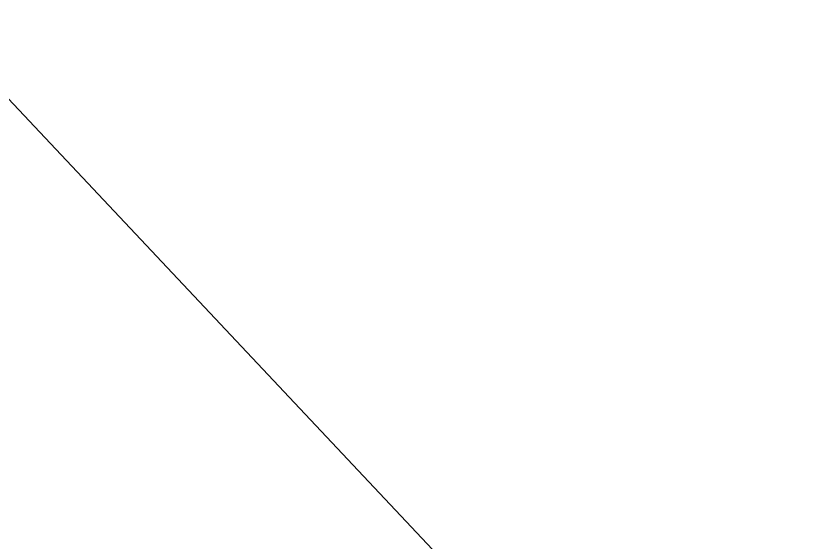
# Model space of a CAD drawing. Header units: millimetres. Extents: x -164841 to 156300, y -101000 to 60475.
# Drawn here: x -37562 to -10388, y -63715 to -45416 of the extents above; entities that cross this region are included whole.
import ezdxf

# ---------------------------------------------------------------- set-up
doc = ezdxf.new("R2010")
doc.units = ezdxf.units.MM
doc.header["$LTSCALE"] = 1200
doc.linetypes.add('s1103a$0$DOT', pattern=[0.25, 0, -0.25])
for name, color, linetype in [('s1103a$0$12', 7, 'Continuous'), ('s1103a$0$4', 7, 'Continuous'), ('s1103a$0$SUB-TIT', 7, 'Continuous')]:
    doc.layers.add(name, color=color, linetype=linetype)

# ---------------------------------------------------------------- blocks, each defined once
blk = doc.blocks.new('s1103a')
at = {"layer": 's1103a$0$12', "color": 2, "linetype": 'Continuous'}
blk.add_line((-40535, -45416), (0, -88500), dxfattribs=at)
at = {"layer": 's1103a$0$4', "color": 7, "linetype": 's1103a$0$DOT'}
for radius, start, end in [(68705, 95.42872, 149.79976), (68455, 95.44861, 149.84944), (66955, 95.57106, 147.58281), (65455, 95.69914, 145.46672), (63955, 95.83327, 143.09848), (62455, 97.3049, 140.40123)]:
    blk.add_arc((0, -88500), radius, start, end, dxfattribs=at)
at = {"layer": 's1103a$0$SUB-TIT', "color": 2, "invisible_edges": 15}
for points in [[(-27494, -60407), (-27513, -36115), (-27364, -35757)], [(-26963, -60938), (-27494, -60407), (-27364, -35757)], [(-26963, -60938), (-27364, -35757), (-18620, -35838)], [(-18620, -35838), (-18813, -60808), (-26963, -60938)], [(-18620, -35838), (-18519, -36213), (-18813, -60808)], [(-27494, -60407), (-27519, -60213), (-27513, -36115)], [(-18519, -36213), (-18576, -60500), (-18813, -60808)], [(-18519, -36213), (-18526, -60311), (-18576, -60500)], [(-26963, -60938), (-27300, -60744), (-27494, -60407)], [(-27300, -60744), (-27419, -60588), (-27494, -60407)], [(-18576, -60500), (-18674, -60670), (-18813, -60808)], [(-26963, -60938), (-27144, -60863), (-27300, -60744)], [(-18813, -60808), (-19171, -60957), (-26963, -60938)], [(-18813, -60808), (-18982, -60906), (-19171, -60957)], [(-19171, -60957), (-26769, -60963), (-26963, -60938)]]:
    blk.add_3dface(points, dxfattribs=at)

msp = doc.modelspace()

# ---------------------------------------------------------------- block references
msp.add_blockref('s1103a', (0, 0))

doc.saveas('drawing.dxf')
